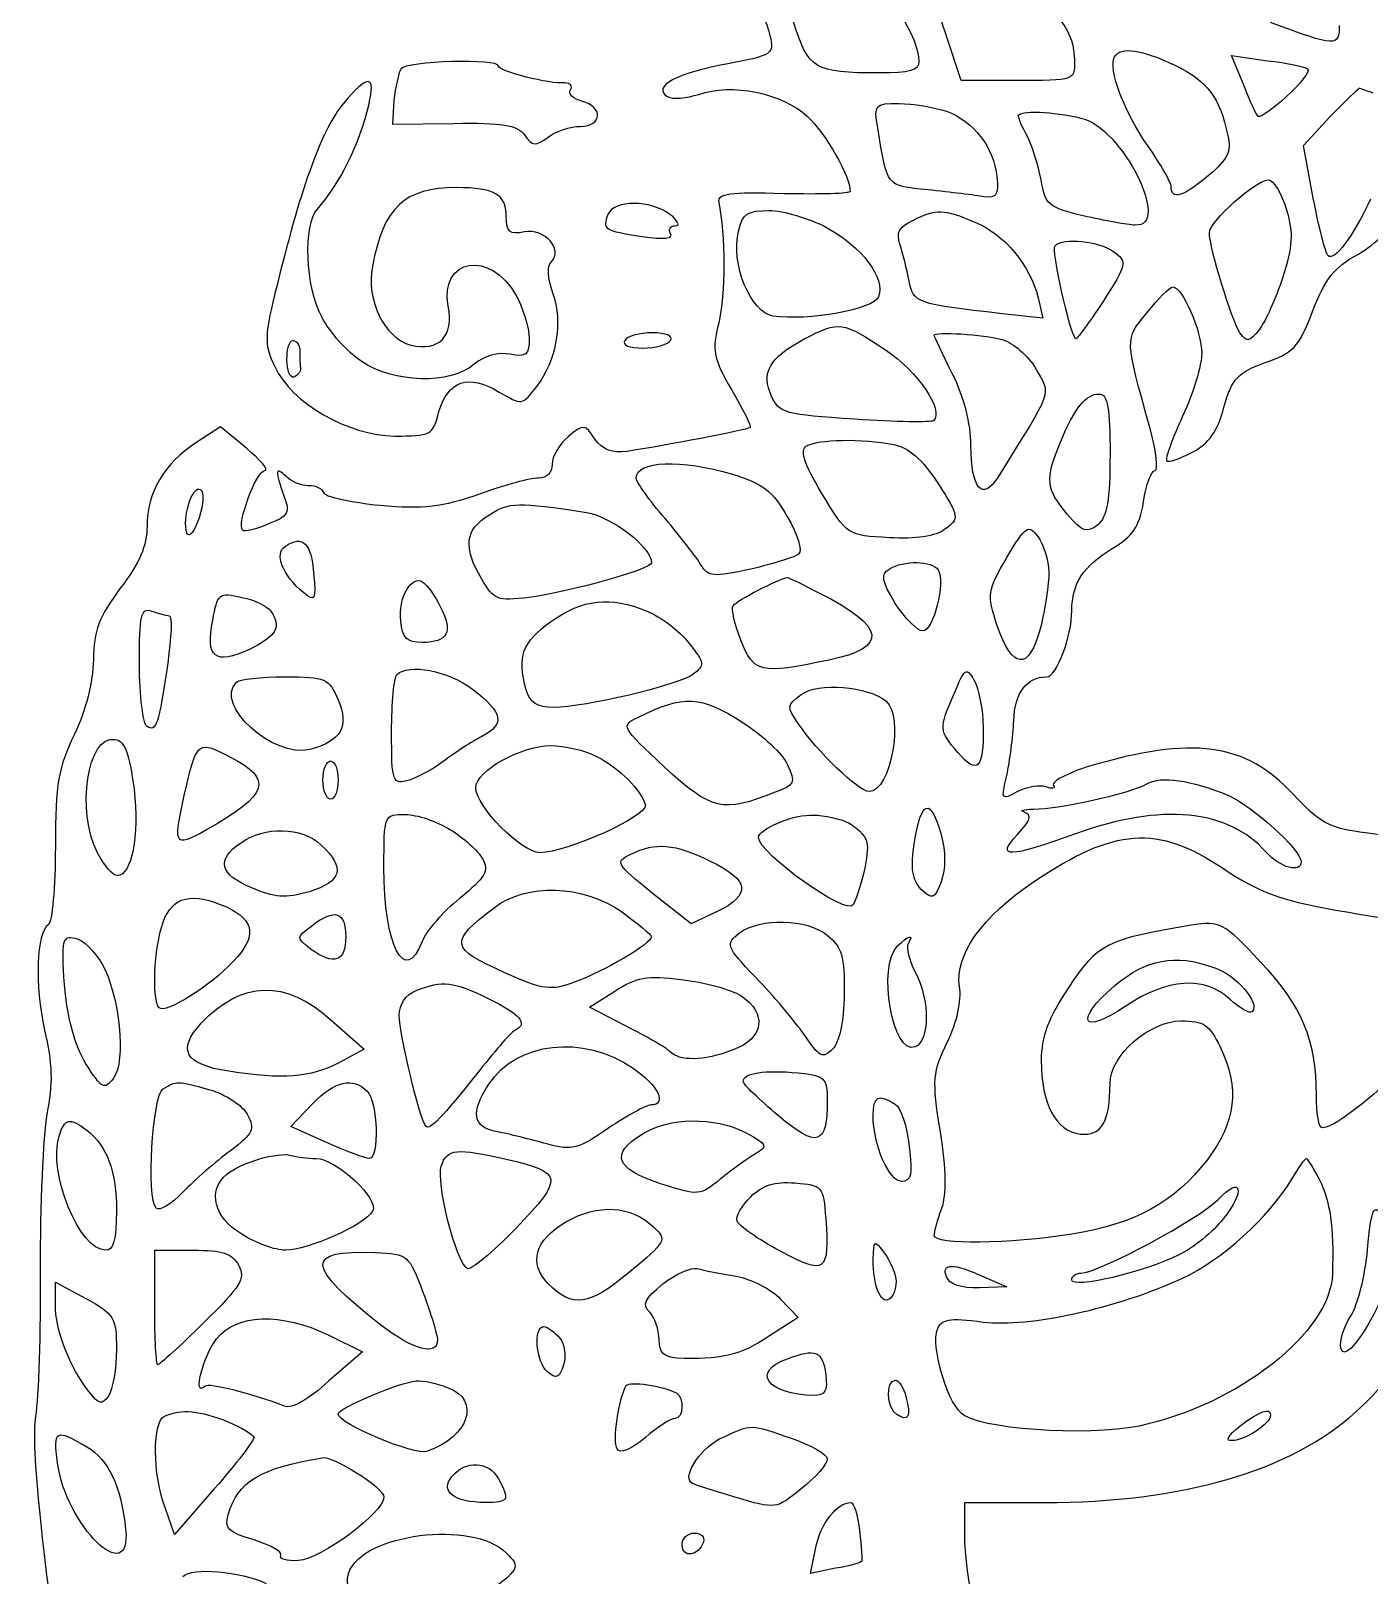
# Model space of a CAD drawing. Extents: x 5 to 315, y 92 to 398.
# Drawn here: x 5.3 to 54.7, y 242.8 to 299.8 of the extents above; entities that cross this region are included whole.
import ezdxf

# ---------------------------------------------------------------- set-up
doc = ezdxf.new("R2010")
doc.units = 0
doc.layers.get('0').update_dxf_attribs({"linetype": 'CONTINUOUS'})

msp = doc.modelspace()

# ---------------------------------------------------------------- linework, layer by layer
at = {"color": 7}
for points in [[(41.571333, 297.956111), (39.652222, 297.956111), (39.116, 299.593)], [(50.094444, 297.786778), (49.642889, 298.887444), (50.969333, 298.689889)], [(18.965333, 298.379444), (18.965333, 298.379444)], [(47.554444, 298.520556), (47.554444, 298.520556)], [(52.465111, 298.379444), (52.465111, 298.379444)], [(16.848667, 297.109444), (16.848667, 297.109444)], [(18.711333, 297.222333), (18.654889, 296.347444), (20.912667, 296.375667)], [(39.116, 296.827222), (39.116, 296.827222)], [(44.083111, 296.573222), (44.083111, 296.573222)], [(52.662667, 293.609889), (52.295778, 295.557222), (53.283556, 296.629667)], [(51.674889, 293.186556), (51.674889, 293.186556)], [(26.613556, 293.017222), (26.613556, 293.017222)], [(34.685111, 292.537444), (34.685111, 292.537444)], [(40.160222, 292.735), (40.160222, 292.735)], [(45.296667, 291.634333), (45.296667, 291.634333)], [(42.502667, 289.941), (42.672, 289.179), (41.176222, 289.348333)], [(15.24, 287.937222), (15.24, 287.937222)], [(27.234444, 288.360556), (27.234444, 288.360556)], [(36.858222, 288.021889), (36.858222, 288.021889)], [(41.204444, 288.388778), (41.204444, 288.388778)], [(37.168667, 284.522333), (37.168667, 284.522333)], [(45.155556, 284.155444), (45.155556, 284.155444)], [(31.213778, 283.421667), (31.213778, 283.421667)], [(11.514667, 281.813), (11.514667, 281.813)], [(25.823333, 282.010556), (25.823333, 282.010556)], [(15.748, 279.752778), (15.748, 279.752778)], [(38.805556, 279.893889), (38.805556, 279.893889)], [(42.897778, 279.809222), (42.897778, 279.809222)], [(34.402889, 279.047222), (34.402889, 279.047222)], [(14.167556, 278.369889), (14.167556, 278.369889)], [(20.432889, 278.511), (20.432889, 278.511)], [(28.052889, 278.369889), (28.052889, 278.369889)], [(10.414, 278.200556), (10.414, 278.200556)], [(21.618222, 275.491222), (21.618222, 275.491222)], [(16.651111, 275.096111), (16.651111, 275.096111)], [(36.886444, 275.039667), (36.886444, 275.039667)], [(31.608889, 274.249444), (31.608889, 274.249444)], [(40.470667, 274.080111), (40.470667, 274.080111)], [(12.671778, 272.979444), (12.671778, 272.979444)], [(26.190222, 273.007667), (26.190222, 273.007667)], [(16.651111, 272.132778), (16.651111, 272.132778)], [(9.115778, 271.794111), (9.115778, 271.794111)], [(49.53, 271.568333), (49.53, 271.568333)], [(20.799778, 270.298333), (20.799778, 270.298333)], [(35.390667, 270.608778), (35.390667, 270.608778)], [(16.030222, 269.733889), (16.030222, 269.733889)], [(38.918444, 270.129), (38.918444, 270.129)], [(30.395333, 269.141222), (30.395333, 269.141222)], [(49.304222, 268.887222), (49.304222, 268.887222)], [(30.649333, 267.278556), (29.689778, 266.827), (28.250444, 267.955889)], [(12.530667, 267.447889), (12.530667, 267.447889)], [(27.121556, 267.278556), (27.121556, 267.278556)], [(16.933333, 266.347222), (16.933333, 266.347222)], [(34.713333, 266.403667), (34.713333, 266.403667)], [(37.704889, 266.093222), (37.704889, 266.093222)], [(7.930444, 265.359444), (7.930444, 265.359444)], [(48.993778, 265.218333), (48.993778, 265.218333)], [(22.210889, 264.061222), (22.210889, 264.061222)], [(27.290889, 263.045222), (25.936222, 263.750778), (26.867556, 264.343444)], [(31.524222, 264.174111), (31.524222, 264.174111)], [(16.397111, 263.271), (17.610667, 262.198556), (16.679333, 261.690556)], [(16.397111, 263.271), (16.397111, 263.271)], [(27.544889, 261.493), (27.544889, 261.493)], [(11.909778, 260.702778), (11.909778, 260.702778)], [(17.723556, 260.646333), (17.723556, 260.646333)], [(16.227778, 258.755444), (14.901333, 259.348111), (15.691556, 260.166556)], [(34.713333, 260.307667), (34.713333, 260.307667)], [(37.225111, 260.166556), (37.225111, 260.166556)], [(7.366, 259.207), (7.366, 259.207)], [(31.693556, 259.122333), (31.693556, 259.122333)], [(15.832667, 258.162778), (15.832667, 258.162778)], [(22.86, 258.134556), (22.86, 258.134556)], [(52.888444, 257.372556), (52.888444, 257.372556)], [(28.306889, 255.622778), (28.306889, 255.622778)], [(34.656889, 255.933222), (34.656889, 255.933222)], [(49.332444, 255.933222), (49.332444, 255.933222)], [(9.877778, 252.659444), (9.877778, 254.776111), (11.288889, 254.776111)], [(12.982222, 254.211667), (12.982222, 254.211667)], [(31.354889, 253.816556), (31.354889, 253.816556)], [(40.498889, 253.788333), (41.345556, 253.421444), (40.329556, 253.393222)], [(40.498889, 253.788333), (40.498889, 253.788333)], [(6.208889, 252.772333), (6.208889, 253.590778), (7.337778, 252.998111)], [(19.783778, 253.223889), (19.783778, 253.223889)], [(37.253333, 253.619), (37.253333, 253.619)], [(32.991778, 252.969889), (33.640889, 252.292556), (32.540222, 251.587)], [(16.312444, 251.643444), (17.554222, 251.022556), (16.312444, 249.950111)], [(16.312444, 251.643444), (16.312444, 251.643444)], [(24.835556, 251.530556), (24.835556, 251.530556)], [(8.466667, 251.107222), (8.466667, 251.107222)], [(34.656889, 250.175889), (34.656889, 250.175889)], [(20.715111, 249.696111), (20.715111, 249.696111)], [(29.153556, 249.498556), (29.153556, 249.498556)], [(37.620222, 249.357444), (37.620222, 249.357444)], [(51.082222, 248.680111), (51.082222, 248.680111)], [(12.558889, 248.454333), (12.558889, 248.454333)], [(7.366, 247.523), (7.366, 247.523)], [(33.386889, 247.833444), (33.386889, 247.833444)], [(17.328444, 246.563444), (17.328444, 246.563444)], [(22.577778, 246.337667), (22.577778, 246.337667)], [(12.079111, 245.970778), (10.611556, 244.277444), (10.272889, 245.237)], [(39.793333, 244.333889), (39.793333, 245.462778), (42.728444, 245.462778)], [(35.898667, 244.418556), (35.898667, 244.418556)], [(22.86, 243.600111), (22.86, 243.600111)], [(30.141333, 243.995222), (30.141333, 243.995222)], [(35.023778, 243.035667), (34.092444, 242.838111), (34.29, 243.797667)]]:
    msp.add_lwpolyline(points, dxfattribs=at)
at = {"color": 1}
msp.add_lwpolyline([(13.264444, 284.381222), (12.304889, 285.171444), (11.401778, 284.578778)], dxfattribs=at)
for points in [[(30.536444, 302.302333), (31.778222, 301.427444), (32.314444, 300.721889), (32.596667, 299.621222)], [(32.596667, 299.621222), (32.766, 298.943889), (32.709556, 298.887444), (31.044444, 298.577)], [(31.044444, 298.577), (29.153556, 298.238333), (28.222222, 297.730333), (28.814889, 297.363444)], [(29.972, 297.448111), (31.185556, 297.871444), (33.048222, 297.504556), (33.979556, 296.629667)], [(28.814889, 297.363444), (29.012444, 297.250556), (29.520444, 297.307), (29.972, 297.448111)], [(33.979556, 296.629667), (34.656889, 296.008778), (35.56, 294.428333), (35.56, 293.863889)], [(33.104667, 293.779222), (31.129111, 293.835667), (30.649333, 293.779222), (30.705778, 293.468778)], [(35.56, 293.863889), (35.56, 293.779222), (34.459333, 293.751), (33.104667, 293.779222)], [(30.705778, 293.468778), (30.959778, 292.283444), (30.959778, 290.025667), (30.705778, 289.009667)], [(30.705778, 289.009667), (30.451778, 287.965444), (30.508222, 287.711444), (31.185556, 286.526111)], [(31.185556, 286.526111), (31.608889, 285.820556), (31.919333, 285.199667), (31.862889, 285.143222)], [(26.133778, 284.719889), (25.766889, 285.284333), (25.710444, 285.284333), (25.146, 284.804556)], [(31.862889, 285.143222), (31.75, 285.058556), (28.645556, 284.465889), (27.319111, 284.268333)], [(11.401778, 284.578778), (10.216444, 283.816778), (9.595556, 282.744333), (9.595556, 281.502556)], [(25.146, 284.804556), (24.807333, 284.522333), (24.553333, 284.070778), (24.553333, 283.788556)], [(27.319111, 284.268333), (26.782889, 284.183667), (26.416, 284.324778), (26.133778, 284.719889)], [(13.941778, 283.562778), (14.111111, 283.562778), (13.800667, 283.929667), (13.264444, 284.381222)], [(13.123333, 281.361444), (12.897556, 281.559), (13.631333, 283.562778), (13.941778, 283.562778)], [(14.732, 283.337), (14.336889, 283.732111), (14.308667, 283.562778), (14.647333, 282.631444)], [(15.550444, 282.998333), (15.296444, 282.998333), (14.929556, 283.139444), (14.732, 283.337)], [(24.553333, 283.788556), (24.553333, 283.478111), (24.355778, 283.280556), (24.045333, 283.280556)], [(16.143111, 282.716111), (16.086667, 282.885444), (15.832667, 282.998333), (15.550444, 282.998333)], [(24.045333, 283.280556), (23.763111, 283.280556), (22.775333, 283.026556), (21.872222, 282.687889)], [(14.647333, 282.631444), (14.901333, 282.010556), (14.816667, 281.869444), (14.082889, 281.587222)], [(18.203333, 282.264556), (17.130889, 282.377444), (16.199556, 282.575), (16.143111, 282.716111)], [(21.872222, 282.687889), (20.489333, 282.208111), (19.812, 282.123444), (18.203333, 282.264556)], [(9.595556, 281.502556), (9.595556, 280.797), (9.313333, 280.119667), (8.607778, 279.216556)], [(14.082889, 281.587222), (13.631333, 281.389667), (13.179778, 281.276778), (13.123333, 281.361444)], [(8.607778, 279.216556), (7.817556, 278.144111), (7.62, 277.664333), (7.62, 276.563667)], [(7.62, 276.563667), (7.591778, 275.745222), (7.337778, 274.701), (6.914444, 273.826111)], [(6.914444, 273.826111), (6.321778, 272.612556), (6.208889, 272.019889), (6.208889, 269.677444)], [(6.208889, 269.677444), (6.208889, 268.181667), (6.096, 266.883444), (5.954889, 266.798778)], [(5.954889, 266.798778), (5.503333, 266.516556), (5.446889, 264.541), (5.813778, 262.904111)], [(5.813778, 262.904111), (6.096, 261.690556), (6.124222, 260.900333), (5.898444, 259.799667)], [(5.898444, 259.799667), (5.757333, 258.981222), (5.644444, 256.413), (5.644444, 254.070556)], [(5.644444, 254.070556), (5.672667, 251.756333), (5.588, 249.301), (5.475111, 248.651889)], [(5.475111, 248.651889), (5.305778, 247.523), (5.700889, 243.684778), (6.660444, 236.996111)]]:
    msp.add_open_spline(points, degree=3, dxfattribs=at)
at = {"color": 7}
for points in [[(36.124444, 301.766111), (36.942889, 301.342778), (38.1, 299.536556), (38.1, 298.661667)], [(39.116, 299.593), (38.833778, 300.467889), (38.523333, 301.371), (38.466889, 301.568556)], [(41.627778, 301.371), (43.067111, 300.721889), (43.772667, 299.903444), (43.829111, 298.887444)], [(36.632444, 298.238333), (34.233556, 298.238333), (34.007778, 298.379444), (33.471556, 300.129222)], [(53.622222, 299.988111), (53.622222, 299.197889), (53.509333, 299.197889), (51.082222, 300.101)], [(22.577778, 298.492333), (22.577778, 298.774556), (19.162889, 298.689889), (18.965333, 298.379444)], [(43.829111, 298.887444), (43.885556, 297.927889), (43.942, 297.956111), (41.571333, 297.956111)], [(46.566667, 295.529), (45.691778, 296.742556), (45.070889, 298.407667), (45.324889, 298.831)], [(45.324889, 298.831), (45.550667, 299.226111), (46.312667, 299.113222), (47.554444, 298.520556)], [(17.78, 297.053), (18.062222, 298.181889), (17.751778, 298.210111), (16.848667, 297.109444)], [(18.965333, 298.379444), (18.880667, 298.238333), (18.767778, 297.702111), (18.711333, 297.222333)], [(25.033111, 297.871444), (24.468667, 297.815), (22.577778, 298.294778), (22.577778, 298.492333)], [(38.1, 298.661667), (38.1, 298.323), (37.761333, 298.238333), (36.632444, 298.238333)], [(47.554444, 298.520556), (48.739778, 297.956111), (49.219556, 297.335222), (49.501778, 295.924111)], [(50.969333, 298.689889), (51.703111, 298.605222), (52.380444, 298.464111), (52.465111, 298.379444)], [(52.465111, 298.379444), (52.549778, 298.294778), (52.182889, 297.843222), (51.674889, 297.363444)], [(25.230667, 297.617444), (25.315333, 297.758556), (25.230667, 297.871444), (25.033111, 297.871444)], [(25.654, 297.194111), (25.315333, 297.278778), (25.146, 297.476333), (25.230667, 297.617444)], [(50.630667, 296.629667), (50.574222, 296.657889), (50.320222, 297.194111), (50.094444, 297.786778)], [(53.283556, 296.629667), (53.848, 297.194111), (54.327778, 297.673889), (54.356, 297.673889)], [(54.356, 297.673889), (54.384222, 297.673889), (54.61, 297.589222), (54.864, 297.504556)], [(16.848667, 297.109444), (16.086667, 296.234556), (15.296444, 294.089667), (14.421556, 290.505444)], [(15.889111, 293.214778), (16.707556, 294.146111), (17.441333, 295.585444), (17.78, 297.053)], [(25.597556, 296.262778), (26.416, 296.262778), (26.444222, 296.996556), (25.654, 297.194111)], [(36.576, 296.206333), (36.434889, 297.081222), (36.463111, 297.109444), (37.366222, 297.109444)], [(37.366222, 297.109444), (37.874222, 297.109444), (38.664444, 296.968333), (39.116, 296.827222)], [(51.674889, 297.363444), (51.166889, 296.911889), (50.687111, 296.573222), (50.630667, 296.629667)], [(39.116, 296.827222), (40.103778, 296.460333), (40.865778, 295.500778), (40.978667, 294.400111)], [(41.768889, 296.657889), (41.768889, 296.855444), (43.067111, 296.827222), (44.083111, 296.573222)], [(42.107556, 295.895889), (41.91, 296.234556), (41.768889, 296.573222), (41.768889, 296.657889)], [(44.083111, 296.573222), (45.607111, 296.234556), (47.441556, 292.537444), (46.086889, 292.622111)], [(20.912667, 296.375667), (22.718889, 296.403889), (23.255111, 296.319222), (23.537333, 295.952333)], [(23.537333, 295.952333), (23.819556, 295.529), (23.932444, 295.529), (24.412222, 295.867667)], [(24.412222, 295.867667), (24.694444, 296.093444), (25.230667, 296.262778), (25.597556, 296.262778)], [(38.438667, 293.920333), (36.858222, 294.089667), (36.942889, 294.005), (36.576, 296.206333)], [(42.615556, 294.287222), (42.502667, 294.823444), (42.276889, 295.557222), (42.107556, 295.895889)], [(49.501778, 295.924111), (49.642889, 295.331444), (49.501778, 295.049222), (48.796222, 294.456556)], [(47.413333, 294.033222), (47.413333, 294.202556), (47.018222, 294.879889), (46.566667, 295.529)], [(40.978667, 294.400111), (41.035111, 293.722778), (40.978667, 293.609889), (40.498889, 293.666333)], [(44.167778, 292.960778), (42.869556, 293.271222), (42.756667, 293.384111), (42.615556, 294.287222)], [(48.796222, 294.456556), (47.864889, 293.666333), (47.413333, 293.525222), (47.413333, 294.033222)], [(48.824444, 292.339889), (48.824444, 292.763222), (50.517778, 294.259), (50.997556, 294.287222)], [(50.997556, 294.287222), (51.195111, 294.287222), (51.477333, 293.807444), (51.674889, 293.186556)], [(21.025556, 294.005), (19.106444, 294.005), (18.316222, 293.271222), (17.921111, 291.098111)], [(22.86, 292.960778), (22.86, 293.751), (22.408444, 294.005), (21.025556, 294.005)], [(40.498889, 293.666333), (40.188444, 293.722778), (39.257111, 293.835667), (38.438667, 293.920333)], [(53.198889, 291.493222), (53.114222, 291.606111), (52.860222, 292.537444), (52.662667, 293.609889)], [(16.058444, 289.207222), (15.437556, 290.336111), (15.352889, 292.650333), (15.889111, 293.214778)], [(28.899556, 293.017222), (28.194, 293.553444), (26.839333, 293.553444), (26.613556, 293.017222)], [(31.439556, 292.396333), (31.580667, 293.045444), (31.778222, 293.158333), (32.568444, 293.158333)], [(32.568444, 293.158333), (33.076444, 293.158333), (34.036, 292.876111), (34.685111, 292.537444)], [(37.874222, 292.791444), (38.749111, 293.243), (39.003111, 293.214778), (40.160222, 292.735)], [(51.674889, 293.186556), (51.928889, 292.283444), (51.900667, 291.860111), (51.533778, 290.703)], [(54.779333, 293.581667), (54.102, 292.170556), (53.452889, 291.267444), (53.198889, 291.493222)], [(23.537333, 292.368111), (22.972889, 292.255222), (22.86, 292.368111), (22.86, 292.960778)], [(24.525111, 291.267444), (24.976667, 291.719), (24.271111, 292.509222), (23.537333, 292.368111)], [(26.613556, 293.017222), (26.416, 292.452778), (26.444222, 292.424556), (27.883556, 292.198778)], [(28.927778, 292.311667), (28.843111, 292.452778), (28.899556, 292.593889), (29.097111, 292.593889)], [(29.097111, 292.593889), (29.294667, 292.593889), (29.21, 292.791444), (28.899556, 293.017222)], [(34.685111, 292.537444), (35.983333, 291.831889), (36.886444, 290.646556), (36.604222, 289.969222)], [(37.394444, 291.916556), (37.253333, 292.339889), (37.366222, 292.565667), (37.874222, 292.791444)], [(40.160222, 292.735), (41.260889, 292.283444), (42.192222, 291.154556), (42.502667, 289.941)], [(46.086889, 292.622111), (45.804667, 292.622111), (44.958, 292.791444), (44.167778, 292.960778)], [(54.327778, 291.549667), (54.948667, 291.916556), (55.626, 292.565667), (55.823556, 293.017222)], [(27.883556, 292.198778), (28.702, 292.085889), (29.040667, 292.114111), (28.927778, 292.311667)], [(32.709556, 289.263667), (31.891111, 289.376556), (31.129111, 291.211), (31.439556, 292.396333)], [(37.733111, 290.561889), (37.648444, 290.985222), (37.507333, 291.577889), (37.394444, 291.916556)], [(43.123556, 291.860111), (43.405778, 292.170556), (44.760444, 292.029444), (45.296667, 291.634333)], [(49.953333, 288.642778), (49.642889, 289.122556), (48.824444, 291.775444), (48.824444, 292.339889)], [(20.715111, 289.630556), (20.404667, 291.408556), (22.267333, 291.719), (23.226889, 290.025667)], [(43.885556, 288.417), (43.659778, 288.642778), (42.982444, 291.747222), (43.123556, 291.860111)], [(45.296667, 291.634333), (45.804667, 291.267444), (45.776444, 291.182778), (44.901556, 289.799889)], [(52.634444, 289.433), (53.086, 290.618333), (53.424667, 291.069889), (54.327778, 291.549667)], [(17.921111, 291.098111), (17.667111, 289.856333), (18.372667, 288.445222), (19.332222, 288.191222)], [(24.581556, 290.110333), (24.384, 290.674778), (24.355778, 291.098111), (24.525111, 291.267444)], [(14.421556, 290.505444), (13.913556, 288.501667), (13.913556, 288.219444), (14.308667, 287.401)], [(41.176222, 289.348333), (37.958889, 289.715222), (37.902444, 289.743444), (37.733111, 290.561889)], [(46.510222, 289.376556), (46.933556, 289.912778), (47.356889, 290.336111), (47.469778, 290.336111)], [(47.469778, 290.336111), (47.836667, 290.336111), (48.542222, 288.699222), (48.542222, 287.880778)], [(51.533778, 290.703), (51.279778, 289.912778), (50.884667, 289.037889), (50.658889, 288.755667)], [(19.332222, 288.191222), (20.376444, 287.937222), (20.940889, 288.529889), (20.715111, 289.630556)], [(23.226889, 290.025667), (23.480889, 289.545889), (23.706667, 288.840333), (23.706667, 288.445222)], [(23.988889, 286.667222), (24.722667, 287.626778), (24.976667, 289.009667), (24.581556, 290.110333)], [(36.604222, 289.969222), (36.434889, 289.517667), (34.007778, 289.066111), (32.709556, 289.263667)], [(44.901556, 289.799889), (44.365333, 288.981444), (43.913778, 288.388778), (43.885556, 288.417)], [(17.497778, 287.598556), (16.989778, 287.937222), (16.340667, 288.671), (16.058444, 289.207222)], [(33.866667, 288.417), (35.164889, 289.094333), (35.277778, 289.066111), (36.858222, 288.021889)], [(46.651333, 285.058556), (45.691778, 288.501667), (45.691778, 288.360556), (46.510222, 289.376556)], [(50.884667, 287.542111), (51.900667, 287.880778), (52.126444, 288.106556), (52.634444, 289.433)], [(28.250444, 288.642778), (27.798889, 288.642778), (27.319111, 288.529889), (27.234444, 288.360556)], [(28.927778, 288.360556), (29.040667, 288.529889), (28.758444, 288.642778), (28.250444, 288.642778)], [(38.664444, 288.558111), (38.664444, 288.699222), (40.470667, 288.586333), (41.204444, 288.388778)], [(39.341778, 287.118778), (38.974889, 287.852556), (38.664444, 288.501667), (38.664444, 288.558111)], [(50.658889, 288.755667), (50.292, 288.304111), (50.207333, 288.275889), (49.953333, 288.642778)], [(14.760222, 287.655), (14.760222, 288.050111), (14.844889, 288.360556), (14.986, 288.360556)], [(14.986, 288.360556), (15.127111, 288.360556), (15.24, 288.163), (15.24, 287.937222)], [(15.24, 287.937222), (15.24, 287.711444), (15.24, 287.429222), (15.268222, 287.316333)], [(23.001111, 287.852556), (22.549556, 287.937222), (22.069778, 287.796111), (21.674667, 287.485667)], [(23.706667, 288.445222), (23.706667, 287.824333), (23.593778, 287.739667), (23.001111, 287.852556)], [(27.234444, 288.360556), (27.121556, 288.191222), (27.403778, 288.078333), (27.911778, 288.078333)], [(27.911778, 288.078333), (28.363333, 288.078333), (28.843111, 288.219444), (28.927778, 288.360556)], [(32.653111, 286.300333), (32.258, 287.175222), (32.568444, 287.711444), (33.866667, 288.417)], [(36.858222, 288.021889), (38.071778, 287.203444), (39.031333, 285.792333), (38.636222, 285.397222)], [(41.204444, 288.388778), (41.571333, 288.275889), (42.135778, 287.796111), (42.418, 287.316333)], [(14.308667, 287.401), (14.929556, 286.046333), (17.018, 284.861), (18.739556, 284.832778)], [(15.014222, 287.005889), (14.873111, 286.977667), (14.760222, 287.259889), (14.760222, 287.655)], [(21.674667, 287.485667), (20.799778, 286.723667), (18.683111, 286.780111), (17.497778, 287.598556)], [(48.542222, 287.880778), (48.542222, 287.457444), (48.231778, 286.413222), (47.836667, 285.566556)], [(49.360667, 285.905222), (49.671111, 286.977667), (49.868667, 287.175222), (50.884667, 287.542111)], [(15.268222, 287.316333), (15.268222, 287.203444), (15.155333, 287.062333), (15.014222, 287.005889)], [(20.376444, 285.735889), (20.686889, 286.864778), (21.477111, 287.147), (22.577778, 286.469667)], [(40.019111, 284.494111), (40.019111, 285.284333), (39.765111, 286.272111), (39.341778, 287.118778)], [(42.418, 287.316333), (42.982444, 286.328556), (43.067111, 286.610778), (41.006889, 283.308778)], [(22.577778, 286.469667), (23.452667, 285.961667), (23.452667, 285.961667), (23.988889, 286.667222)], [(35.729333, 285.453667), (33.161111, 285.623), (32.935333, 285.679444), (32.653111, 286.300333)], [(43.321111, 284.607), (43.857333, 285.877), (44.252444, 286.385), (44.760444, 286.385)], [(44.760444, 286.385), (45.070889, 286.385), (45.155556, 285.848778), (45.155556, 284.155444)], [(18.739556, 284.832778), (20.066, 284.832778), (20.150667, 284.861), (20.376444, 285.735889)], [(48.203556, 284.240111), (48.796222, 284.550556), (49.134889, 285.002111), (49.360667, 285.905222)], [(38.636222, 285.397222), (38.551556, 285.340778), (37.253333, 285.340778), (35.729333, 285.453667)], [(46.820667, 283.562778), (46.933556, 283.562778), (46.877111, 284.240111), (46.651333, 285.058556)], [(47.836667, 285.566556), (47.441556, 284.719889), (47.187556, 283.986111), (47.244, 283.929667)], [(33.951333, 284.465889), (34.346444, 284.719889), (36.011556, 284.748111), (37.168667, 284.522333)], [(37.168667, 284.522333), (37.733111, 284.409444), (38.212889, 283.986111), (38.805556, 283.083)], [(41.006889, 283.308778), (40.442444, 282.405667), (40.019111, 282.885444), (40.019111, 284.494111)], [(43.575111, 281.954111), (42.784889, 282.885444), (42.756667, 283.224111), (43.321111, 284.607)], [(27.657778, 283.280556), (27.657778, 283.929667), (29.322889, 283.986111), (31.213778, 283.421667)], [(34.515778, 282.716111), (33.838444, 283.845), (33.697333, 284.296556), (33.951333, 284.465889)], [(45.155556, 284.155444), (45.155556, 282.462111), (45.042667, 281.841222), (44.704, 281.559)], [(47.244, 283.929667), (47.300444, 283.845), (47.723778, 283.986111), (48.203556, 284.240111)], [(31.213778, 283.421667), (32.342667, 283.083), (32.709556, 282.800778), (33.245778, 281.841222)], [(46.397333, 282.405667), (46.482, 283.026556), (46.679556, 283.562778), (46.820667, 283.562778)], [(11.063111, 281.248556), (10.893778, 281.784778), (11.260667, 283.054778), (11.571111, 282.857222)], [(11.571111, 282.857222), (11.712222, 282.772556), (11.684, 282.321), (11.514667, 281.813)], [(28.730222, 281.784778), (28.137556, 282.462111), (27.657778, 283.139444), (27.657778, 283.280556)], [(38.805556, 283.083), (39.595778, 281.841222), (39.595778, 281.784778), (39.059556, 281.389667)], [(22.239111, 281.925889), (22.972889, 282.405667), (23.255111, 282.405667), (25.823333, 282.010556)], [(36.999333, 281.079222), (35.447111, 281.163889), (35.447111, 281.163889), (34.515778, 282.716111)], [(45.240222, 280.684111), (46.002222, 281.135667), (46.228, 281.474333), (46.397333, 282.405667)], [(11.514667, 281.813), (11.345333, 281.305), (11.147778, 281.051), (11.063111, 281.248556)], [(21.956889, 279.555222), (21.251333, 280.740556), (21.336, 281.389667), (22.239111, 281.925889)], [(25.823333, 282.010556), (26.782889, 281.841222), (28.222222, 280.740556), (28.222222, 280.147889)], [(30.056667, 280.063222), (29.915556, 280.317222), (29.294667, 281.107444), (28.730222, 281.784778)], [(33.245778, 281.841222), (33.612667, 281.192111), (33.810222, 280.599444), (33.669111, 280.486556)], [(44.704, 281.559), (44.308889, 281.248556), (44.139556, 281.276778), (43.575111, 281.954111)], [(14.703778, 280.768778), (15.352889, 281.192111), (15.663333, 280.881667), (15.748, 279.752778)], [(39.059556, 281.389667), (38.720889, 281.135667), (37.987111, 281.022778), (36.999333, 281.079222)], [(41.345556, 280.345444), (42.051111, 281.530778), (42.135778, 281.587222), (42.502667, 281.107444)], [(42.502667, 281.107444), (42.700222, 280.825222), (42.897778, 280.232556), (42.897778, 279.809222)], [(15.381111, 279.047222), (14.590889, 279.696333), (14.280444, 280.486556), (14.703778, 280.768778)], [(33.669111, 280.486556), (33.556222, 280.373667), (32.737778, 280.119667), (31.891111, 279.922111)], [(43.744444, 278.398111), (43.744444, 279.385889), (44.167778, 280.035), (45.240222, 280.684111)], [(28.222222, 280.147889), (28.222222, 279.922111), (25.315333, 279.103667), (23.706667, 278.877889)], [(31.891111, 279.922111), (30.508222, 279.611667), (30.310667, 279.639889), (30.056667, 280.063222)], [(37.225111, 278.652111), (36.717111, 279.498778), (36.688889, 279.724556), (36.999333, 279.922111)], [(36.999333, 279.922111), (37.535556, 280.260778), (38.579778, 280.232556), (38.805556, 279.893889)], [(40.978667, 277.861889), (40.611778, 278.990778), (40.611778, 279.103667), (41.345556, 280.345444)], [(15.748, 279.752778), (15.832667, 278.765), (15.804444, 278.708556), (15.381111, 279.047222)], [(18.965333, 278.003), (18.852444, 278.849667), (19.360444, 279.724556), (19.783778, 279.442333)], [(19.783778, 279.442333), (19.924889, 279.357667), (20.235333, 278.934333), (20.432889, 278.511)], [(23.706667, 278.877889), (22.521333, 278.736778), (22.408444, 278.765), (21.956889, 279.555222)], [(31.242, 278.567444), (31.354889, 278.765), (32.907111, 279.555222), (33.245778, 279.611667)], [(33.245778, 279.611667), (33.274, 279.611667), (33.810222, 279.357667), (34.402889, 279.047222)], [(38.805556, 279.893889), (39.087778, 279.442333), (38.636222, 277.636111), (38.241111, 277.636111)], [(42.897778, 279.809222), (42.897778, 279.357667), (42.756667, 278.454556), (42.587333, 277.749)], [(12.022667, 278.031222), (12.192, 279.019), (12.248444, 279.075444), (13.095111, 278.877889)], [(13.095111, 278.877889), (13.574889, 278.793222), (14.054667, 278.539222), (14.167556, 278.369889)], [(24.496889, 277.974778), (25.682222, 278.821444), (26.698222, 278.934333), (28.052889, 278.369889)], [(34.402889, 279.047222), (36.886444, 277.805444), (36.999333, 277.015222), (34.769778, 276.563667)], [(9.313333, 276.422556), (9.313333, 278.228778), (9.369778, 278.511), (9.764889, 278.369889)], [(9.764889, 278.369889), (10.018889, 278.285222), (10.301111, 278.200556), (10.414, 278.200556)], [(14.167556, 278.369889), (14.562667, 277.777222), (14.393333, 277.466778), (13.377333, 276.958778)], [(20.432889, 278.511), (20.912667, 277.607889), (20.715111, 277.212778), (19.755556, 277.212778)], [(28.052889, 278.369889), (28.560889, 278.172333), (29.266444, 277.636111), (29.605111, 277.184556)], [(31.524222, 277.297444), (31.298444, 277.861889), (31.157333, 278.454556), (31.242, 278.567444)], [(38.241111, 277.636111), (38.043556, 277.636111), (37.592, 278.087667), (37.225111, 278.652111)], [(42.813111, 275.942778), (43.18, 275.942778), (43.744444, 277.410333), (43.744444, 278.398111)], [(10.414, 278.200556), (10.526889, 278.200556), (10.498667, 277.410333), (10.357556, 276.450778)], [(13.377333, 276.958778), (12.107333, 276.366111), (11.740444, 276.648333), (12.022667, 278.031222)], [(19.755556, 277.212778), (19.191111, 277.212778), (19.021778, 277.382111), (18.965333, 278.003)], [(23.593778, 275.463), (23.255111, 276.704778), (23.452667, 277.212778), (24.496889, 277.974778)], [(42.587333, 277.749), (42.164, 276.140333), (41.543111, 276.196778), (40.978667, 277.861889)], [(29.605111, 277.184556), (30.197778, 276.450778), (30.197778, 276.366111), (29.746222, 276.027444)], [(34.769778, 276.563667), (32.229778, 276.027444), (32.004, 276.083889), (31.524222, 277.297444)], [(9.595556, 274.108333), (9.454444, 274.193), (9.313333, 275.237222), (9.313333, 276.422556)], [(10.357556, 276.450778), (10.018889, 274.136556), (9.934222, 273.910778), (9.595556, 274.108333)], [(12.897556, 275.745222), (12.982222, 275.858111), (13.800667, 275.942778), (14.675556, 275.942778)], [(14.675556, 275.942778), (16.199556, 275.942778), (16.312444, 275.886333), (16.651111, 275.096111)], [(18.626667, 273.910778), (18.626667, 274.983222), (18.711333, 275.942778), (18.824222, 276.027444)], [(18.824222, 276.027444), (19.247556, 276.450778), (20.715111, 276.168556), (21.618222, 275.491222)], [(29.746222, 276.027444), (29.181778, 275.632333), (25.766889, 274.813889), (24.609778, 274.813889)], [(39.398222, 275.321889), (39.793333, 276.281444), (39.849778, 276.309667), (40.132, 275.829889)], [(41.599556, 274.334111), (41.627778, 275.350111), (42.079333, 275.942778), (42.813111, 275.942778)], [(15.606889, 273.261667), (14.252222, 272.923), (12.050889, 274.926778), (12.897556, 275.745222)], [(21.618222, 275.491222), (22.747111, 274.616333), (22.831778, 274.193), (21.956889, 273.741444)], [(24.609778, 274.813889), (23.988889, 274.813889), (23.734889, 274.983222), (23.593778, 275.463)], [(33.753778, 275.293667), (34.346444, 275.745222), (36.237333, 275.604111), (36.886444, 275.039667)], [(40.132, 275.829889), (40.301333, 275.519444), (40.470667, 274.729222), (40.470667, 274.080111)], [(16.651111, 275.096111), (17.074444, 274.108333), (16.764, 273.572111), (15.606889, 273.261667)], [(27.714222, 274.447), (29.435778, 275.293667), (30.028444, 275.265444), (31.608889, 274.249444)], [(33.640889, 274.221222), (33.217556, 274.842111), (33.217556, 274.898556), (33.753778, 275.293667)], [(36.886444, 275.039667), (37.563778, 274.503444), (37.055778, 271.709444), (36.265556, 271.709444)], [(39.539333, 273.148778), (38.833778, 273.967222), (38.833778, 274.023667), (39.398222, 275.321889)], [(28.702, 272.612556), (27.093333, 274.108333), (27.093333, 274.136556), (27.714222, 274.447)], [(31.608889, 274.249444), (32.342667, 273.769667), (33.076444, 273.092333), (33.245778, 272.697222)], [(36.265556, 271.709444), (35.870444, 271.709444), (34.346444, 273.177), (33.640889, 274.221222)], [(41.345556, 272.302111), (41.458444, 272.838333), (41.571333, 273.741444), (41.599556, 274.334111)], [(7.761111, 269.451667), (6.970889, 270.975667), (7.394222, 273.826111), (8.410222, 273.628556)], [(19.275778, 272.132778), (18.654889, 271.963444), (18.626667, 272.019889), (18.626667, 273.910778)], [(21.956889, 273.741444), (21.59, 273.543889), (20.997333, 273.177), (20.602222, 272.866556)], [(40.470667, 274.080111), (40.498889, 272.556111), (40.244889, 272.302111), (39.539333, 273.148778)], [(51.928889, 271.596556), (50.179111, 273.515667), (48.175333, 273.769667), (44.393556, 272.640778)], [(8.410222, 273.628556), (8.777111, 273.572111), (8.946444, 273.120556), (9.115778, 271.794111)], [(11.063111, 271.963444), (11.43, 273.543889), (11.514667, 273.600333), (12.671778, 272.979444)], [(21.731111, 271.850556), (21.731111, 272.471444), (23.396222, 273.402778), (24.496889, 273.402778)], [(24.496889, 273.402778), (25.004889, 273.402778), (25.766889, 273.233444), (26.190222, 273.007667)], [(12.671778, 272.979444), (14.280444, 272.161), (14.082889, 271.596556), (11.796889, 270.298333)], [(16.086667, 272.132778), (16.086667, 272.527889), (16.227778, 272.838333), (16.368889, 272.838333)], [(16.368889, 272.838333), (16.538222, 272.838333), (16.651111, 272.527889), (16.651111, 272.132778)], [(20.602222, 272.866556), (20.207111, 272.556111), (19.614444, 272.245667), (19.275778, 272.132778)], [(26.190222, 273.007667), (27.036889, 272.584333), (27.855333, 271.765889), (27.996444, 271.201444)], [(32.794222, 271.681222), (30.846889, 270.919222), (30.451778, 271.003889), (28.702, 272.612556)], [(33.245778, 272.697222), (33.556222, 272.048111), (33.499778, 271.935222), (32.794222, 271.681222)], [(44.393556, 272.640778), (43.575111, 272.386778), (42.982444, 272.076333), (43.067111, 271.935222)], [(11.796889, 270.298333), (10.555111, 269.592778), (10.526889, 269.677444), (11.063111, 271.963444)], [(16.368889, 271.427222), (16.227778, 271.427222), (16.086667, 271.737667), (16.086667, 272.132778)], [(16.651111, 272.132778), (16.651111, 271.737667), (16.538222, 271.427222), (16.368889, 271.427222)], [(41.740667, 271.709444), (41.148, 271.370778), (41.119778, 271.399), (41.345556, 272.302111)], [(42.784889, 271.878778), (42.559111, 271.963444), (42.107556, 271.878778), (41.740667, 271.709444)], [(42.333333, 271.060333), (43.292889, 271.060333), (45.945778, 271.653), (46.510222, 271.991667)], [(43.067111, 271.935222), (43.151778, 271.822333), (43.010667, 271.794111), (42.784889, 271.878778)], [(46.510222, 271.991667), (47.046444, 272.302111), (48.118889, 272.132778), (49.53, 271.568333)], [(9.115778, 271.794111), (9.313333, 270.072556), (9.031111, 268.605), (8.494889, 268.605)], [(24.101778, 269.451667), (23.424444, 269.451667), (21.731111, 271.173222), (21.731111, 271.850556)], [(37.930667, 269.846778), (38.184667, 271.399), (38.523333, 271.511889), (38.918444, 270.129)], [(49.53, 271.568333), (50.404889, 271.173222), (52.211111, 269.564556), (52.211111, 269.113)], [(54.384222, 270.213667), (53.283556, 270.354778), (52.860222, 270.580556), (51.928889, 271.596556)], [(18.344444, 268.915444), (18.344444, 270.862778), (18.344444, 270.862778), (19.134667, 270.862778)], [(19.134667, 270.862778), (19.558, 270.862778), (20.291778, 270.608778), (20.799778, 270.298333)], [(27.996444, 271.201444), (28.081111, 270.806333), (25.089556, 269.451667), (24.101778, 269.451667)], [(32.173333, 270.016111), (32.173333, 270.298333), (33.358667, 270.834556), (34.064222, 270.834556)], [(34.064222, 270.834556), (34.402889, 270.862778), (34.995556, 270.749889), (35.390667, 270.608778)], [(41.740667, 270.129), (42.220444, 270.637), (42.276889, 270.834556), (41.994667, 270.947444)], [(41.994667, 270.947444), (41.797111, 271.003889), (41.938222, 271.060333), (42.333333, 271.060333)], [(50.912889, 269.479889), (49.501778, 271.060333), (47.046444, 271.286111), (43.913778, 270.157222)], [(13.066889, 269.818556), (13.941778, 270.439444), (15.296444, 270.411222), (16.030222, 269.733889)], [(20.799778, 270.298333), (21.279556, 270.016111), (21.815778, 269.508111), (21.985111, 269.225889)], [(35.390667, 270.608778), (35.757556, 270.439444), (36.124444, 270.100778), (36.180889, 269.818556)], [(42.333333, 268.379222), (45.324889, 270.383), (46.905333, 270.495889), (49.304222, 268.887222)], [(13.462, 268.153444), (12.276667, 268.633222), (12.135556, 269.197667), (13.066889, 269.818556)], [(16.030222, 269.733889), (16.933333, 268.887222), (16.792222, 268.379222), (15.578667, 268.012333)], [(27.460222, 269.395222), (28.391556, 269.846778), (29.040667, 269.790333), (30.395333, 269.141222)], [(35.672889, 267.532556), (35.475333, 267.081), (32.173333, 269.423444), (32.173333, 270.016111)], [(36.180889, 269.818556), (36.265556, 269.423444), (35.983333, 268.209889), (35.672889, 267.532556)], [(38.184667, 268.097), (37.846, 268.463889), (37.789556, 268.859), (37.930667, 269.846778)], [(38.918444, 270.129), (39.087778, 269.479889), (39.087778, 268.859), (38.918444, 268.379222)], [(43.913778, 270.157222), (41.402, 269.254111), (40.894, 269.225889), (41.740667, 270.129)], [(56.218667, 269.875), (55.964667, 269.959667), (55.146222, 270.129), (54.384222, 270.213667)], [(8.494889, 268.605), (8.325556, 268.605), (8.015111, 268.971889), (7.761111, 269.451667)], [(21.985111, 269.225889), (22.239111, 268.774333), (22.098, 268.548556), (21.138444, 267.758333)], [(28.250444, 267.955889), (26.895778, 269.056556), (26.867556, 269.113), (27.460222, 269.395222)], [(30.395333, 269.141222), (31.862889, 268.435667), (31.919333, 267.899444), (30.649333, 267.278556)], [(52.211111, 269.113), (52.211111, 268.689667), (51.449111, 268.887222), (50.912889, 269.479889)], [(19.755556, 266.177889), (19.106444, 264.512778), (18.344444, 266.008556), (18.344444, 268.915444)], [(49.304222, 268.887222), (50.658889, 267.984111), (51.449111, 267.701889), (53.481111, 267.335)], [(10.188222, 266.883444), (10.526889, 267.843), (11.260667, 268.012333), (12.530667, 267.447889)], [(15.578667, 268.012333), (14.703778, 267.758333), (14.308667, 267.786556), (13.462, 268.153444)], [(22.408444, 267.419667), (23.622, 268.351), (25.682222, 268.266333), (27.121556, 267.278556)], [(38.918444, 268.379222), (38.664444, 267.730111), (38.608, 267.701889), (38.184667, 268.097)], [(39.595778, 264.512778), (39.426444, 265.669889), (40.414222, 267.081), (42.333333, 268.379222)], [(12.530667, 267.447889), (13.574889, 266.968111), (13.659556, 266.347222), (12.784667, 265.444111)], [(15.663333, 266.742333), (16.538222, 267.419667), (16.933333, 267.278556), (16.933333, 266.347222)], [(21.138444, 267.758333), (20.517556, 267.278556), (19.896667, 266.544778), (19.755556, 266.177889)], [(22.803556, 265.020778), (20.771556, 265.923889), (20.743333, 266.149667), (22.408444, 267.419667)], [(10.047111, 263.722556), (9.764889, 264.004778), (9.849556, 265.923889), (10.188222, 266.883444)], [(27.121556, 267.278556), (27.714222, 266.827), (28.222222, 266.431889), (28.222222, 266.347222)], [(31.467778, 266.488333), (32.258, 267.052778), (33.951333, 267.024556), (34.713333, 266.403667)], [(50.715333, 265.415889), (49.332444, 266.883444), (49.247778, 266.939889), (48.147111, 266.770556)], [(53.481111, 267.335), (54.835778, 267.109222), (55.992889, 266.911667), (56.021111, 266.911667)], [(6.547556, 264.569222), (6.434667, 266.234333), (6.462889, 266.403667), (6.942667, 266.290778)], [(6.942667, 266.290778), (7.224889, 266.262556), (7.648222, 265.811), (7.930444, 265.359444)], [(15.635111, 265.895667), (15.098889, 266.319), (15.098889, 266.319), (15.663333, 266.742333)], [(16.933333, 266.347222), (16.933333, 265.415889), (16.51, 265.274778), (15.635111, 265.895667)], [(28.222222, 266.347222), (28.222222, 266.093222), (26.444222, 265.049), (25.4, 264.682111)], [(32.060444, 264.851444), (30.959778, 266.008556), (30.959778, 266.065), (31.467778, 266.488333)], [(34.713333, 266.403667), (35.249556, 265.980333), (35.362444, 265.613444), (35.334222, 264.230556)], [(37.309778, 266.008556), (37.704889, 266.403667), (37.930667, 266.460111), (37.704889, 266.093222)], [(48.147111, 266.770556), (45.070889, 266.262556), (44.675778, 266.093222), (43.631556, 264.484556)], [(37.958889, 262.283222), (37.112222, 261.972778), (36.547778, 265.246556), (37.309778, 266.008556)], [(37.704889, 266.093222), (37.620222, 265.952111), (37.733111, 265.472333), (37.958889, 265.049)], [(45.324889, 264.541), (46.510222, 265.528778), (47.526222, 265.726333), (48.993778, 265.218333)], [(7.930444, 265.359444), (8.579556, 264.202333), (8.833556, 261.747), (8.353778, 261.126111)], [(12.784667, 265.444111), (11.881556, 264.484556), (10.272889, 263.496778), (10.047111, 263.722556)], [(48.993778, 265.218333), (49.812222, 264.936111), (50.715333, 263.891889), (50.404889, 263.581444)], [(52.775556, 260.505222), (52.775556, 262.537222), (52.239333, 263.807222), (50.715333, 265.415889)], [(7.337778, 261.662333), (6.914444, 262.367889), (6.660444, 263.327444), (6.547556, 264.569222)], [(11.599333, 263.158111), (13.095111, 264.738556), (14.703778, 264.795), (16.397111, 263.271)], [(19.558, 264.371667), (20.517556, 264.738556), (20.884444, 264.710333), (22.210889, 264.061222)], [(25.4, 264.682111), (24.525111, 264.343444), (24.242889, 264.371667), (22.803556, 265.020778)], [(26.867556, 264.343444), (27.657778, 264.851444), (28.052889, 264.936111), (29.322889, 264.766778)], [(29.322889, 264.766778), (30.169556, 264.682111), (31.157333, 264.399889), (31.524222, 264.174111)], [(33.866667, 262.734778), (33.499778, 263.242778), (32.709556, 264.202333), (32.060444, 264.851444)], [(37.958889, 265.049), (38.523333, 263.976556), (38.495111, 262.509), (37.958889, 262.283222)], [(45.72, 263.779), (44.111333, 262.678333), (43.800889, 263.242778), (45.324889, 264.541)], [(49.586444, 264.033), (48.655111, 264.907889), (47.272222, 264.823222), (45.72, 263.779)], [(18.908889, 263.440333), (18.908889, 263.863667), (19.134667, 264.202333), (19.558, 264.371667)], [(22.210889, 264.061222), (23.368, 263.496778), (23.678444, 263.129889), (23.198667, 262.904111)], [(31.524222, 264.174111), (32.512, 263.525), (32.370889, 262.593667), (31.242, 262.170333)], [(35.334222, 264.230556), (35.334222, 263.214556), (35.164889, 262.452556), (34.910889, 262.198556)], [(39.144222, 262.452556), (39.511111, 263.214556), (39.680444, 263.976556), (39.595778, 264.512778)], [(43.631556, 264.484556), (42.869556, 263.327444), (42.615556, 262.678333), (42.615556, 261.775222)], [(50.404889, 263.581444), (50.320222, 263.496778), (49.953333, 263.694333), (49.586444, 264.033)], [(19.896667, 259.348111), (19.670889, 259.545667), (18.908889, 262.791222), (18.908889, 263.440333)], [(12.615333, 261.380111), (10.978444, 261.634111), (10.696222, 262.170333), (11.599333, 263.158111)], [(23.198667, 262.904111), (23.085778, 262.875889), (22.493111, 262.198556), (21.872222, 261.408333)], [(28.899556, 262.113889), (28.758444, 262.255), (28.024667, 262.678333), (27.290889, 263.045222)], [(45.155556, 260.928556), (45.155556, 261.972778), (46.623111, 263.242778), (47.780222, 263.242778)], [(47.780222, 263.242778), (48.626889, 263.242778), (48.824444, 263.101667), (49.219556, 262.283222)], [(22.210889, 260.900333), (23.255111, 262.480778), (25.682222, 262.763), (27.544889, 261.493)], [(34.910889, 262.198556), (34.544, 261.831667), (34.431111, 261.888111), (33.866667, 262.734778)], [(38.890222, 259.150556), (38.579778, 261.097889), (38.608, 261.351889), (39.144222, 262.452556)], [(49.219556, 262.283222), (49.953333, 260.759222), (49.812222, 259.517444), (48.739778, 258.106333)], [(16.679333, 261.690556), (15.606889, 261.154333), (14.619111, 261.069667), (12.615333, 261.380111)], [(31.242, 262.170333), (30.113111, 261.747), (29.266444, 261.747), (28.899556, 262.113889)], [(42.615556, 261.775222), (42.615556, 260.166556), (43.151778, 259.178778), (44.054889, 259.065889)], [(8.353778, 261.126111), (8.015111, 260.674556), (7.930444, 260.731), (7.337778, 261.662333)], [(15.691556, 260.166556), (16.538222, 261.041444), (17.187333, 261.182556), (17.723556, 260.646333)], [(21.872222, 261.408333), (20.432889, 259.602111), (20.037778, 259.207), (19.896667, 259.348111)], [(27.544889, 261.493), (28.476222, 260.872111), (28.814889, 260.138333), (28.194, 260.138333)], [(31.608889, 261.013222), (31.608889, 261.323667), (32.399111, 261.436556), (33.640889, 261.323667)], [(33.640889, 261.323667), (34.628667, 261.210778), (34.713333, 261.154333), (34.713333, 260.307667)], [(55.823556, 261.380111), (54.553556, 260.166556), (53.368222, 259.291667), (53.001333, 259.291667)], [(9.934222, 256.328333), (9.567333, 256.695222), (9.793111, 260.477), (10.188222, 260.731)], [(10.188222, 260.731), (10.696222, 261.041444), (10.668, 261.041444), (11.909778, 260.702778)], [(11.909778, 260.702778), (12.502444, 260.533444), (13.123333, 260.110111), (13.292667, 259.799667)], [(17.723556, 260.646333), (18.118667, 260.251222), (18.175111, 258.162778), (17.808222, 258.162778)], [(22.521333, 259.150556), (21.618222, 259.319889), (21.533556, 259.856111), (22.210889, 260.900333)], [(32.907111, 259.743222), (32.201556, 260.335889), (31.608889, 260.900333), (31.608889, 261.013222)], [(36.406667, 259.743222), (36.406667, 260.477), (36.604222, 260.561667), (37.225111, 260.166556)], [(44.054889, 259.065889), (44.845111, 258.981222), (45.155556, 259.517444), (45.155556, 260.928556)], [(28.194, 260.138333), (28.024667, 260.138333), (27.347333, 259.743222), (26.641778, 259.291667)], [(34.713333, 260.307667), (34.713333, 258.642556), (34.346444, 258.529667), (32.907111, 259.743222)], [(37.225111, 260.166556), (37.422667, 260.025444), (37.676667, 259.348111), (37.733111, 258.614333)], [(53.001333, 259.291667), (52.860222, 259.291667), (52.775556, 259.827889), (52.775556, 260.505222)], [(6.35, 258.981222), (6.547556, 259.658556), (6.745111, 259.686778), (7.366, 259.207)], [(13.292667, 259.799667), (13.603111, 259.235222), (13.518444, 259.094111), (12.671778, 258.445)], [(27.883556, 259.065889), (28.871333, 259.686778), (30.536444, 259.715), (31.693556, 259.122333)], [(37.450889, 257.316111), (36.999333, 257.316111), (36.406667, 258.670778), (36.406667, 259.743222)], [(8.071556, 254.776111), (7.083778, 254.776111), (5.926667, 257.654778), (6.35, 258.981222)], [(7.366, 259.207), (8.128, 258.614333), (8.466667, 257.683), (8.466667, 256.215444)], [(24.355778, 258.699), (23.763111, 258.868333), (22.944667, 259.065889), (22.521333, 259.150556)], [(26.641778, 259.291667), (25.512889, 258.501444), (25.315333, 258.445), (24.355778, 258.699)], [(28.560889, 257.231444), (26.895778, 257.767667), (26.67, 258.332111), (27.883556, 259.065889)], [(31.693556, 259.122333), (32.512, 258.670778), (32.540222, 258.614333), (32.060444, 258.332111)], [(38.946667, 256.328333), (39.116, 256.808111), (39.116, 257.739444), (38.890222, 259.150556)], [(12.671778, 258.445), (12.135556, 258.049889), (11.345333, 257.372556), (10.922, 256.921)], [(12.530667, 257.570111), (13.066889, 258.021667), (14.449778, 258.416778), (14.901333, 258.275667)], [(14.901333, 258.275667), (15.127111, 258.219222), (15.522222, 258.162778), (15.832667, 258.162778)], [(17.808222, 258.162778), (17.667111, 258.162778), (16.961556, 258.416778), (16.227778, 258.755444)], [(20.461111, 257.880556), (20.658667, 258.529667), (21.053778, 258.557889), (22.86, 258.134556)], [(32.060444, 258.332111), (31.778222, 258.162778), (31.185556, 257.739444), (30.762222, 257.400778)], [(37.733111, 258.614333), (37.874222, 257.570111), (37.817778, 257.316111), (37.450889, 257.316111)], [(15.832667, 258.162778), (16.594667, 258.162778), (18.203333, 256.638778), (17.921111, 256.215444)], [(21.420667, 254.098778), (20.997333, 254.352778), (20.263556, 257.287889), (20.461111, 257.880556)], [(22.86, 258.134556), (24.976667, 257.654778), (25.004889, 257.457222), (23.226889, 255.594556)], [(48.739778, 258.106333), (47.554444, 256.554111), (46.058667, 255.735667), (43.744444, 255.368778)], [(51.872444, 257.400778), (52.126444, 257.824111), (52.352222, 258.162778), (52.408667, 258.162778)], [(52.408667, 258.162778), (52.436889, 258.162778), (52.662667, 257.824111), (52.888444, 257.372556)], [(13.095111, 255.368778), (12.050889, 255.989667), (11.825111, 256.977444), (12.530667, 257.570111)], [(30.762222, 257.400778), (30.028444, 256.779889), (29.972, 256.779889), (28.560889, 257.231444)], [(31.891111, 256.751667), (32.314444, 257.175), (32.766, 257.316111), (33.528, 257.259667)], [(33.528, 257.259667), (34.544, 257.175), (34.572222, 257.146778), (34.656889, 255.933222)], [(47.808444, 253.731889), (49.276, 254.409222), (51.025778, 255.989667), (51.872444, 257.400778)], [(49.134889, 256.638778), (50.009778, 257.570111), (50.179111, 256.977444), (49.332444, 255.933222)], [(52.888444, 257.372556), (53.283556, 256.582333), (53.424667, 255.679222), (53.368222, 253.901222)], [(10.922, 256.921), (10.498667, 256.469444), (10.047111, 256.215444), (9.934222, 256.328333)], [(31.383111, 255.848556), (31.326667, 256.017889), (31.552444, 256.413), (31.891111, 256.751667)], [(44.083111, 253.929444), (44.732222, 253.929444), (48.485778, 255.961444), (49.134889, 256.638778)], [(8.466667, 256.215444), (8.466667, 255.143), (8.353778, 254.776111), (8.071556, 254.776111)], [(17.921111, 256.215444), (17.638889, 255.707444), (15.522222, 254.776111), (14.703778, 254.776111)], [(25.061333, 255.820333), (26.246667, 256.497667), (27.460222, 256.441222), (28.306889, 255.622778)], [(38.664444, 255.312333), (38.664444, 255.453444), (38.777333, 255.905), (38.946667, 256.328333)], [(54.214889, 248.793), (56.585556, 250.909667), (57.460444, 253.562556), (56.726667, 256.243667)], [(54.666444, 254.804333), (54.807556, 256.356556), (54.892222, 256.497667), (55.230889, 256.046111)], [(23.226889, 255.594556), (22.352, 254.691444), (21.533556, 254.014111), (21.420667, 254.098778)], [(24.412222, 253.534333), (23.678444, 254.296333), (23.904222, 255.143), (25.061333, 255.820333)], [(28.306889, 255.622778), (28.814889, 255.171222), (28.758444, 255.086556), (27.403778, 253.957667)], [(32.963556, 254.747889), (32.173333, 255.171222), (31.439556, 255.679222), (31.383111, 255.848556)], [(34.656889, 255.933222), (34.798, 253.957667), (34.656889, 253.844778), (32.963556, 254.747889)], [(49.332444, 255.933222), (48.965556, 255.453444), (48.231778, 254.860778), (47.695556, 254.606778)], [(14.703778, 254.776111), (14.336889, 254.776111), (13.603111, 255.030111), (13.095111, 255.368778)], [(36.406667, 254.437444), (36.434889, 255.171222), (36.434889, 255.171222), (36.83, 254.663222)], [(43.744444, 255.368778), (41.458444, 255.001889), (38.664444, 254.973667), (38.664444, 255.312333)], [(11.288889, 254.776111), (12.389556, 254.776111), (12.728222, 254.663222), (12.982222, 254.211667)], [(18.231556, 252.010333), (15.437556, 254.183444), (15.381111, 254.804333), (18.034, 254.691444)], [(18.034, 254.691444), (19.219333, 254.635), (19.275778, 254.606778), (19.783778, 253.223889)], [(36.999333, 252.969889), (36.688889, 252.772333), (36.406667, 253.477889), (36.406667, 254.437444)], [(36.83, 254.663222), (37.055778, 254.352778), (37.253333, 253.873), (37.253333, 253.619)], [(39.116, 253.788333), (38.918444, 254.296333), (39.37, 254.324556), (40.498889, 253.788333)], [(47.695556, 254.606778), (46.425556, 253.957667), (43.744444, 253.336778), (43.744444, 253.675444)], [(55.597778, 254.493889), (55.597778, 253.336778), (53.876222, 250.317), (53.678667, 251.163667)], [(54.045556, 252.349), (54.299556, 252.744111), (54.581778, 253.844778), (54.666444, 254.804333)], [(12.982222, 254.211667), (13.236222, 253.731889), (13.066889, 253.449667), (11.684, 252.095)], [(27.403778, 253.957667), (25.908, 252.715889), (25.315333, 252.631222), (24.412222, 253.534333)], [(28.645556, 253.534333), (29.125333, 253.901222), (29.689778, 254.155222), (29.915556, 254.098778)], [(29.915556, 254.098778), (30.141333, 254.042333), (30.790444, 253.901222), (31.354889, 253.816556)], [(31.354889, 253.816556), (31.919333, 253.703667), (32.653111, 253.336778), (32.991778, 252.969889)], [(40.329556, 253.393222), (39.652222, 253.365), (39.228889, 253.506111), (39.116, 253.788333)], [(40.470667, 252.123222), (42.192222, 251.925667), (45.409556, 252.631222), (47.808444, 253.731889)], [(43.744444, 253.675444), (43.744444, 253.816556), (43.885556, 253.929444), (44.083111, 253.929444)], [(53.368222, 253.901222), (53.311778, 251.756333), (49.868667, 249.047), (46.228, 248.285)], [(19.783778, 253.223889), (20.066, 252.461889), (20.32, 251.643444), (20.32, 251.474111)], [(28.165778, 252.490111), (27.855333, 252.772333), (27.968222, 252.969889), (28.645556, 253.534333)], [(37.253333, 253.619), (37.253333, 253.336778), (37.140444, 253.054556), (36.999333, 252.969889)], [(7.450667, 249.555), (6.745111, 250.429889), (6.208889, 251.841), (6.208889, 252.772333)], [(7.337778, 252.998111), (8.382, 252.405444), (8.466667, 252.292556), (8.466667, 251.107222)], [(9.990667, 250.542778), (9.934222, 250.542778), (9.877778, 251.502333), (9.877778, 252.659444)], [(11.684, 252.095), (10.837333, 251.248333), (10.047111, 250.542778), (9.990667, 250.542778)], [(12.163778, 251.502333), (12.897556, 252.433667), (14.534444, 252.490111), (16.312444, 251.643444)], [(20.32, 251.474111), (20.32, 250.853222), (19.445111, 251.079), (18.231556, 252.010333)], [(28.504444, 251.474111), (28.504444, 251.841), (28.335111, 252.292556), (28.165778, 252.490111)], [(38.777333, 251.841), (38.918444, 252.236111), (39.200667, 252.292556), (40.470667, 252.123222)], [(53.678667, 251.163667), (53.622222, 251.417667), (53.791556, 251.953889), (54.045556, 252.349)], [(11.740444, 249.752556), (11.260667, 249.301), (11.655778, 250.853222), (12.163778, 251.502333)], [(24.384, 250.288778), (23.960667, 250.627444), (23.847778, 251.953889), (24.242889, 251.953889)], [(24.242889, 251.953889), (24.384, 251.953889), (24.638, 251.756333), (24.835556, 251.530556)], [(24.835556, 251.530556), (25.004889, 251.304778), (25.089556, 250.881444), (24.976667, 250.542778)], [(29.153556, 250.796778), (28.673778, 250.825), (28.504444, 250.994333), (28.504444, 251.474111)], [(32.540222, 251.587), (31.552444, 250.909667), (30.705778, 250.712111), (29.153556, 250.796778)], [(39.652222, 248.764778), (39.087778, 249.301), (38.551556, 251.248333), (38.777333, 251.841)], [(8.466667, 251.107222), (8.466667, 250.401667), (8.325556, 249.639667), (8.184444, 249.413889)], [(33.245778, 250.768556), (34.29, 251.163667), (34.544, 251.050778), (34.656889, 250.175889)], [(24.976667, 250.542778), (24.835556, 250.063), (24.694444, 250.006556), (24.384, 250.288778)], [(34.233556, 249.413889), (32.512, 249.442111), (31.862889, 250.288778), (33.245778, 250.768556)], [(14.675556, 249.018778), (13.518444, 249.470333), (11.853333, 249.893667), (11.740444, 249.752556)], [(16.312444, 249.950111), (15.578667, 249.272778), (14.929556, 248.905889), (14.675556, 249.018778)], [(16.651111, 248.736556), (16.651111, 248.934111), (18.965333, 249.921889), (19.529778, 249.950111)], [(19.529778, 249.950111), (19.783778, 249.978333), (20.32, 249.865444), (20.715111, 249.696111)], [(26.952222, 247.438333), (26.782889, 247.720556), (27.008667, 249.301), (27.290889, 249.780778)], [(27.290889, 249.780778), (27.403778, 249.950111), (28.645556, 249.780778), (29.153556, 249.498556)], [(34.656889, 250.175889), (34.741556, 249.583222), (34.628667, 249.413889), (34.233556, 249.413889)], [(37.281556, 248.708333), (36.914667, 248.934111), (36.858222, 249.978333), (37.225111, 249.978333)], [(37.225111, 249.978333), (37.366222, 249.978333), (37.535556, 249.696111), (37.620222, 249.357444)], [(8.184444, 249.413889), (7.930444, 249.047), (7.817556, 249.075222), (7.450667, 249.555)], [(20.715111, 249.696111), (21.928667, 249.244556), (21.477111, 247.889889), (19.953111, 247.353667)], [(29.153556, 249.498556), (29.435778, 249.329222), (29.407556, 248.567222), (29.097111, 248.567222)], [(37.620222, 249.357444), (37.817778, 248.651889), (37.704889, 248.426111), (37.281556, 248.708333)], [(10.272889, 245.237), (9.793111, 246.478778), (9.793111, 248.482556), (10.244667, 248.651889)], [(10.244667, 248.651889), (10.865556, 248.934111), (11.571111, 248.849444), (12.558889, 248.454333)], [(19.953111, 247.353667), (19.473333, 247.184333), (16.651111, 248.369667), (16.651111, 248.736556)], [(29.097111, 248.567222), (28.956, 248.567222), (28.448, 248.256778), (27.996444, 247.861667)], [(46.228, 248.285), (44.252444, 247.889889), (40.216667, 248.172111), (39.652222, 248.764778)], [(42.728444, 245.462778), (47.808444, 245.462778), (51.816, 246.619889), (54.214889, 248.793)], [(51.082222, 248.680111), (51.082222, 248.369667), (50.122667, 247.748778), (49.671111, 247.748778)], [(49.953333, 248.285), (50.687111, 248.849444), (51.082222, 248.990556), (51.082222, 248.680111)], [(6.293556, 246.930333), (6.124222, 248.143889), (6.208889, 248.200333), (7.366, 247.523)], [(12.558889, 248.454333), (13.095111, 248.228556), (13.546667, 247.946333), (13.546667, 247.861667)], [(30.846889, 247.861667), (31.975778, 248.369667), (31.834667, 248.369667), (33.386889, 247.833444)], [(49.671111, 247.748778), (49.388889, 247.720556), (49.501778, 247.918111), (49.953333, 248.285)], [(7.366, 247.523), (8.184444, 247.043222), (8.636, 246.055444), (8.805333, 244.475)], [(13.546667, 247.861667), (13.546667, 247.748778), (12.897556, 246.902111), (12.079111, 245.970778)], [(27.996444, 247.861667), (27.460222, 247.410111), (27.065111, 247.240778), (26.952222, 247.438333)], [(29.689778, 246.196556), (29.351111, 246.478778), (30.113111, 247.551222), (30.846889, 247.861667)], [(33.386889, 247.833444), (34.120667, 247.579444), (34.713333, 247.240778), (34.713333, 247.071444)], [(8.805333, 244.475), (9.031111, 242.245444), (6.575778, 244.616111), (6.293556, 246.930333)], [(12.587111, 245.011222), (12.954, 246.253), (13.772444, 246.732778), (16.143111, 247.127889)], [(16.143111, 247.127889), (16.256, 247.127889), (16.792222, 246.902111), (17.328444, 246.563444)], [(20.856222, 246.422333), (21.364222, 247.043222), (22.210889, 246.986778), (22.577778, 246.337667)], [(34.713333, 247.071444), (34.713333, 246.873889), (34.29, 246.394111), (33.753778, 245.970778)], [(17.328444, 246.563444), (17.892889, 246.224778), (18.344444, 245.829667), (18.344444, 245.660333)], [(22.098, 245.462778), (20.912667, 245.462778), (20.404667, 245.886111), (20.856222, 246.422333)], [(22.577778, 246.337667), (23.001111, 245.547444), (22.944667, 245.462778), (22.098, 245.462778)], [(31.298444, 245.660333), (30.451778, 245.914333), (29.718, 246.140111), (29.689778, 246.196556)], [(33.753778, 245.970778), (32.822444, 245.208778), (32.822444, 245.208778), (31.298444, 245.660333)], [(18.344444, 245.660333), (18.344444, 245.095889), (16.030222, 243.374333), (15.183556, 243.317889)], [(34.29, 243.797667), (34.459333, 244.672556), (35.080222, 245.462778), (35.588222, 245.462778)], [(35.588222, 245.462778), (35.701111, 245.462778), (35.842222, 244.983), (35.898667, 244.418556)], [(13.546667, 244.079889), (12.587111, 244.362111), (12.446, 244.503222), (12.587111, 245.011222)], [(17.046222, 242.866333), (17.526, 244.305667), (21.618222, 244.841889), (22.86, 243.600111)], [(14.534444, 243.515444), (14.619111, 243.628333), (14.167556, 243.882333), (13.546667, 244.079889)], [(29.351111, 243.882333), (29.351111, 244.136333), (29.548667, 244.333889), (29.802667, 244.333889)], [(29.802667, 244.333889), (30.056667, 244.333889), (30.197778, 244.192778), (30.141333, 243.995222)], [(35.898667, 244.418556), (35.983333, 243.825889), (36.011556, 243.317889), (35.983333, 243.289667)], [(41.063333, 239.705444), (40.357778, 240.467444), (39.793333, 242.527667), (39.793333, 244.333889)], [(15.183556, 243.317889), (14.760222, 243.289667), (14.449778, 243.374333), (14.534444, 243.515444)], [(22.86, 243.600111), (23.396222, 243.063889), (23.396222, 243.035667), (21.956889, 241.963222)], [(30.141333, 243.995222), (29.972, 243.487222), (29.351111, 243.402556), (29.351111, 243.882333)], [(10.922, 242.725222), (11.260667, 243.092111), (13.038667, 242.922778), (13.998222, 242.471222)], [(19.05, 241.342333), (17.130889, 241.963222), (16.848667, 242.189), (17.046222, 242.866333)], [(35.983333, 243.289667), (35.955111, 243.233222), (35.531778, 243.120333), (35.023778, 243.035667)]]:
    msp.add_open_spline(points, degree=3, dxfattribs=at)

doc.saveas('drawing.dxf')
